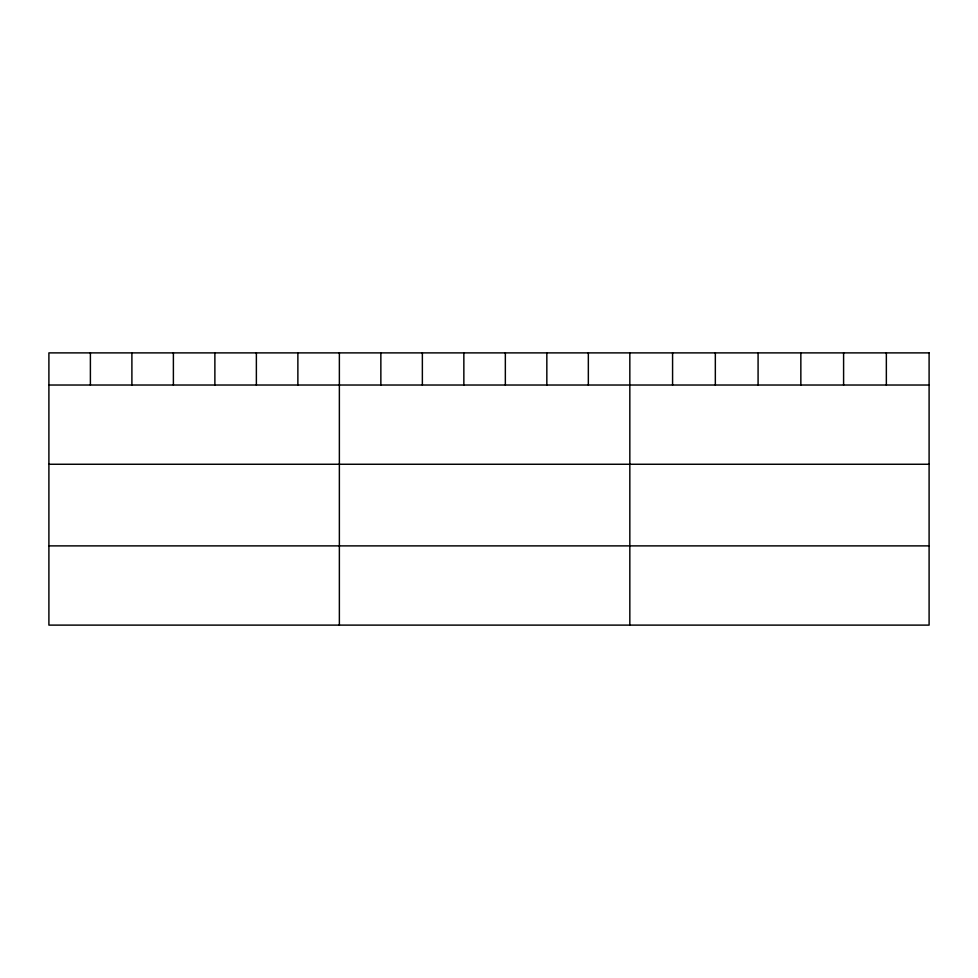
<?xml version="1.0" encoding="UTF-8"?>
<svg xmlns="http://www.w3.org/2000/svg" width="978" height="978" viewBox="0 0 978 978"><rect width="100%" height="100%" fill="white"/><g stroke="black" fill="none" stroke-linecap="round" stroke-linejoin="round"><path stroke-width="1.47" d="M48.9 385.026L929.1 385.026M48.9 464.257L929.1 464.257M48.9 545.883L929.1 545.883M886.349 352.887L886.349 385.026M843.598 352.887L843.598 385.026M800.848 352.887L800.848 385.026M758.084 352.887L758.084 385.026M715.334 352.887L715.334 385.026M672.583 352.887L672.583 385.026M629.832 352.887L629.832 625.113M588.34 352.887L588.34 385.026M546.836 352.887L546.836 385.026M505.345 352.887L505.345 385.026M463.853 352.887L463.853 385.026M422.362 352.887L422.362 385.026M380.858 352.887L380.858 385.026M339.366 352.887L339.366 625.113M297.874 352.887L297.874 385.026M256.37 352.887L256.37 385.026M214.879 352.887L214.879 385.026M173.387 352.887L173.387 385.026M131.896 352.887L131.896 385.026M90.392 352.887L90.392 385.026M929.1 352.887L48.9 352.887L48.9 625.113L929.1 625.113L929.1 352.887"/></g></svg>
